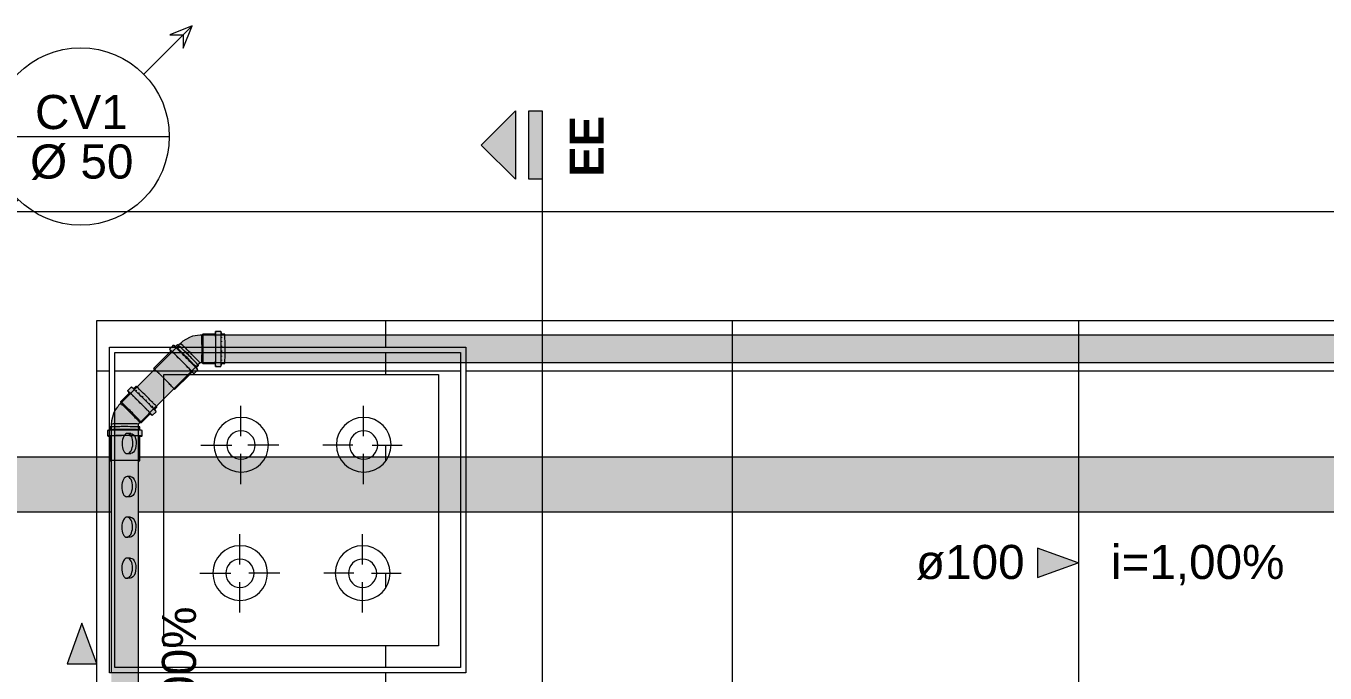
# Model space of a CAD drawing. Header units: metres. Extents: x 42.1 to 94.3, y -3.4 to 61.2.
# Drawn here: x 45.656 to 48.036, y 58.526 to 59.712 of the extents above; entities that cross this region are included whole.
import ezdxf

# ---------------------------------------------------------------- set-up
doc = ezdxf.new("R2010")
doc.units = ezdxf.units.M
for name, color, linetype, lineweight in [('A-ANNO-NOTE', 7, 'Continuous', 5), ('AL_WC-COZ-AS', 7, 'Continuous', 5), ('ARQ-PAR', 7, 'Continuous', 5), ('G-ANNO-SYMB', 7, 'Continuous', 5), ('G-ANNO-TEXT', 7, 'Continuous', 5), ('KIRYA - PISO', 7, 'Continuous', 5), ('P-PIPE', 7, 'Continuous', 5), ('P-PIPE-IDEN', 7, 'Continuous', 5)]:
    doc.layers.add(name, color=color, linetype=linetype, lineweight=lineweight)
doc.layers.add('ARQ_1100_BASE_TÉRREO_GARAGEM_dwg', color=7, linetype='Continuous', lineweight=5, true_color=0x767676)
doc.styles.add('Arial', font='arial.ttf', dxfattribs={"height": 0.0625})
doc.styles.add('Century Gothic_B', font='GOTHICB.TTF', dxfattribs={"height": 0.0625})

# ---------------------------------------------------------------- blocks, each defined once
blk = doc.blocks.new('Joelho 45_90 - Serie Normal - Esgoto - MEP - Tigre - Standard-4206697-TÉRREO F_S 2')
at = {"layer": 'P-PIPE', "true_color": 0xe06060}
h = blk.add_hatch(color=13, dxfattribs=at)
h.paths.add_polyline_path([(45.8681, 58.9855), (45.8843, 59.0018), (45.8818, 59.0047), (45.8668, 59.02), (45.8488, 59.0377), (45.8461, 59.0399), (45.8299, 59.0237), (45.8331, 59.0209), (45.8432, 59.011), (45.8612, 58.9929), (45.868, 58.9856)])
h.paths.add_polyline_path([(45.887, 59.0155), (45.887, 59.0155), (45.888, 59.0166)])
h.paths.add_polyline_path([(45.8923, 59.0098), (45.8963, 59.0138), (45.8939, 59.0166), (45.882, 59.0289), (45.8639, 59.0468), (45.8581, 59.0519), (45.8541, 59.0479), (45.86, 59.0425), (45.8711, 59.0317), (45.8789, 59.0238), (45.8887, 59.0137), (45.8922, 59.0099)])
for points in [[(45.8878, 58.9982), (45.8949, 59.0053), (45.8912, 59.0095), (45.8802, 59.0209), (45.8612, 59.0398), (45.8497, 59.0506), (45.8426, 59.0435), (45.8434, 59.0429), (45.8494, 59.0373), (45.8655, 59.0215), (45.8849, 59.0016), (45.8871, 58.9992)], [(45.8878, 58.9982), (45.8861, 59.0004), (45.8776, 59.0093), (45.8605, 59.0265), (45.8458, 59.0408), (45.843, 59.0429), (45.8452, 59.0405), (45.846, 59.0398), (45.8461, 59.0399), (45.8484, 59.038), (45.8559, 59.0309), (45.8768, 59.0099), (45.8843, 59.0018), (45.8841, 59.0015), (45.887, 58.9988)], [(45.8949, 59.0053), (45.8912, 59.0111), (45.8799, 59.0229), (45.8546, 59.0475), (45.8531, 59.0485), (45.8511, 59.0494), (45.8612, 59.0398), (45.8849, 59.016), (45.8949, 59.0053)], [(45.8127, 58.9826), (45.8161, 58.9828), (45.8363, 58.983), (45.8585, 58.9828), (45.8627, 58.983), (45.863, 58.9833), (45.8603, 58.9863), (45.8507, 58.9962), (45.8339, 59.0128), (45.8276, 59.0186), (45.8213, 59.0109), (45.8166, 59.0021), (45.8136, 58.9917), (45.813, 58.9856)], [(45.863, 58.9833), (45.8651, 58.9854), (45.8616, 58.9893), (45.8524, 58.9987), (45.8363, 59.0147), (45.8297, 59.0207), (45.8276, 59.0186), (45.8303, 59.0162), (45.8402, 59.0067), (45.8574, 58.9893), (45.8626, 58.9837)], [(45.8651, 58.9854), (45.868, 58.9856), (45.865, 58.989), (45.8556, 58.9987), (45.837, 59.0171), (45.8299, 59.0237), (45.8297, 59.0207), (45.8331, 59.0177), (45.8427, 59.0084), (45.8593, 58.9917), (45.8651, 58.9854)], [(45.8627, 58.9776), (45.8625, 58.9826), (45.8594, 58.9828), (45.8396, 58.983), (45.8168, 58.9828), (45.8127, 58.9826), (45.8127, 58.9776), (45.8246, 58.9778), (45.8538, 58.9778), (45.8626, 58.9776)]]:
    blk.add_hatch(color=13, dxfattribs=at).paths.add_polyline_path(points)
at = {"layer": 'P-PIPE'}
for p, q in [((45.8463, 59.0401), (45.8299, 59.0237)), ((45.8497, 59.0506), (45.8426, 59.0435)), ((45.8542, 59.0479), (45.8498, 59.0505)), ((45.8581, 59.052), (45.854, 59.0478)), ((45.8268, 59.0176), (45.8244, 59.0144)), ((45.8274, 59.0184), (45.827, 59.0179)), ((45.8297, 59.0207), (45.8276, 59.0186)), ((45.8299, 59.0237), (45.8297, 59.0207)), ((45.8191, 59.0073), (45.8166, 59.0021)), ((45.8243, 59.0142), (45.8192, 59.0075)), ((45.8681, 58.9855), (45.8845, 59.0019)), ((45.8878, 58.9982), (45.8949, 59.0053)), ((45.8922, 59.0096), (45.8963, 59.0138)), ((45.8949, 59.0054), (45.8923, 59.0098)), ((45.8127, 58.9825), (45.8127, 58.9776)), ((45.8627, 58.9829), (45.863, 58.9832)), ((45.8627, 58.9825), (45.8627, 58.9829)), ((45.8627, 58.9776), (45.8627, 58.9825)), ((45.863, 58.9832), (45.865, 58.9853)), ((45.8651, 58.9854), (45.868, 58.9855))]:
    blk.add_line(p, q, dxfattribs=at)
at = {"layer": 'P-PIPE', "flags": 128}
blk.add_lwpolyline([(45.8166, 59.0021), (45.813, 58.9884), (45.8127, 58.9825)], dxfattribs=at)
at = {"layer": 'P-PIPE'}
for centre, major_axis, start_param, end_param in [((45.8652, 59.0209), (-0.0226, 0.0226), 0.008282, 0.561436), ((45.8652, 59.0209), (-0.0226, 0.0226), 4.17163, 6.291468), ((45.8652, 59.0209), (-0.0191, 0.0191), 6.029668, 6.291468), ((45.8723, 59.0279), (-0.0226, 0.0226), 4.170641, 6.291468), ((45.8732, 59.0289), (-0.0191, 0.0191), 6.087805, 6.291468), ((45.8732, 59.0289), (-0.0191, 0.0191), 5.91496, 5.942402), ((45.8772, 59.0329), (-0.0191, 0.0191), 4.079077, 6.291468), ((45.8732, 59.0289), (-0.0191, 0.0191), 5.563003, 5.643514), ((45.8474, 59.003), (-0.0177, 0.0177), 5.945104, 6.291468), ((45.849, 59.0046), (-0.0191, 0.0191), 5.593336, 6.291468), ((45.8474, 59.003), (-0.0177, 0.0177), 5.650788, 5.942402), ((45.8474, 59.003), (-0.0177, 0.0177), 3.788798, 5.632721), ((45.849, 59.0046), (-0.0191, 0.0191), 3.848007, 5.59315), ((45.8652, 59.0209), (-0.0191, 0.0191), 5.698018, 5.85021), ((45.8652, 59.0209), (-0.0191, 0.0191), 5.261314, 5.547502), ((45.8652, 59.0209), (-0.0191, 0.0191), 4.945939, 5.24427), ((45.8732, 59.0289), (-0.0191, 0.0191), 5.24427, 5.268978), ((45.8732, 59.0289), (-0.0191, 0.0191), 5.219267, 5.244138), ((45.8652, 59.0209), (-0.0191, 0.0191), 4.671102, 4.770335), ((45.8732, 59.0289), (-0.0191, 0.0191), 4.844995, 4.925434), ((45.8652, 59.0209), (-0.0191, 0.0191), 4.210798, 4.495565), ((45.8732, 59.0289), (-0.0191, 0.0191), 4.515831, 4.596324), ((45.8732, 59.0289), (-0.0191, 0.0191), 4.197073, 4.22136), ((45.8732, 59.0289), (-0.0191, 0.0191), 4.172868, 4.196991), ((45.8723, 59.0279), (-0.0226, 0.0226), 3.589163, 4.164307), ((45.8772, 59.0329), (-0.0191, 0.0191), 3.604901, 4.060545), ((45.8652, 59.0209), (-0.0191, 0.0191), 3.935273, 4.197073), ((45.8652, 59.0209), (-0.0226, 0.0226), 4.017878, 4.163032), ((45.8652, 59.0209), (-0.0191, 0.0191), 3.894099, 3.923341), ((45.8652, 59.0209), (-0.0226, 0.0226), 3.9364, 4.011619), ((45.8652, 59.0209), (-0.0226, 0.0226), 3.901233, 3.935273), ((45.8652, 59.0209), (-0.0191, 0.0191), 3.675599, 3.721239), ((45.8652, 59.0209), (-0.0191, 0.0191), 3.625464, 3.673474), ((45.8652, 59.0209), (-0.0226, 0.0226), 3.149875, 3.898326), ((45.8652, 59.0209), (-0.0191, 0.0191), 3.149875, 3.411674), ((45.8652, 59.0209), (-0.0226, 0.0226), 2.582283, 3.141593), ((45.8732, 59.0289), (-0.0191, 0.0191), 3.797806, 3.878262), ((45.8732, 59.0289), (-0.0191, 0.0191), 3.498941, 3.549134), ((45.8732, 59.0289), (-0.0191, 0.0191), 3.149875, 3.370474), ((45.8723, 59.0279), (-0.0226, 0.0226), 3.149875, 3.569882), ((45.8772, 59.0329), (-0.0191, 0.0191), 3.149875, 3.541514), ((45.8377, 58.9825), (-0.025, 0), 5.547664, 6.274903), ((45.8377, 58.9825), (0.025, 0), 2.406071, 3.13331), ((45.8377, 58.9825), (0.025, 0), 2.061639, 2.406071), ((45.8377, 58.9825), (0.025, 0), 2.061639, 2.406071), ((45.8377, 58.9825), (0.025, 0), 1.82605, 2.054719), ((45.8377, 58.9825), (0.025, 0), 1.82605, 2.054719), ((45.8377, 58.9825), (0.025, 0), 0.268094, 1.824313), ((45.8377, 58.9825), (0.025, 0), 0.268094, 1.824313), ((45.8377, 58.9825), (0.025, 0), 6.274903, 6.536702), ((45.8377, 58.9825), (0.025, 0), 6.274903, 6.536702), ((45.8474, 59.003), (-0.0177, 0.0177), 3.521324, 3.762831), ((45.849, 59.0046), (-0.0191, 0.0191), 3.149875, 3.82087), ((45.8474, 59.003), (-0.0177, 0.0177), 3.149875, 3.498941)]:
    blk.add_ellipse(centre, major_axis=major_axis, ratio=0.019996, start_param=start_param, end_param=end_param, dxfattribs=at)
blk = doc.blocks.new('Luva Simples para Conexão - Serie Normal - Esgoto - MEP - Tigre - Standard-V7-TÉRREO F_S 2')
at = {"layer": 'P-PIPE', "true_color": 0xf5ebeb}
for points in [[(45.8695, 58.9607), (45.8692, 58.9709), (45.8643, 58.9712), (45.8506, 58.9714), (45.822, 58.9714), (45.8059, 58.9709), (45.8059, 58.9608), (45.8092, 58.961), (45.8192, 58.9613), (45.8451, 58.9614), (45.8654, 58.9611), (45.8686, 58.9609)], [(45.8649, 58.972), (45.8649, 58.9773), (45.8632, 58.9775), (45.8515, 58.9778), (45.822, 58.9778), (45.8105, 58.9774), (45.8107, 58.9721), (45.8146, 58.9723), (45.8287, 58.9726), (45.8551, 58.9725), (45.8647, 58.9721)], [(45.8649, 58.9604), (45.8695, 58.9607), (45.8685, 58.9609), (45.8552, 58.9613), (45.8308, 58.9614), (45.8092, 58.961), (45.8059, 58.9608), (45.8092, 58.9605), (45.8105, 58.9606), (45.8105, 58.9608), (45.8142, 58.961), (45.835, 58.9613), (45.8598, 58.9611), (45.8649, 58.9607), (45.8649, 58.9604)], [(45.8649, 58.9154), (45.8649, 58.9607), (45.8617, 58.961), (45.8515, 58.9612), (45.822, 58.9612), (45.8105, 58.9608), (45.8105, 58.9154), (45.8142, 58.9156), (45.8357, 58.9159), (45.858, 58.9157), (45.864, 58.9155)]]:
    blk.add_hatch(color=7, dxfattribs=at).paths.add_polyline_path(points)
h = blk.add_hatch(color=7, dxfattribs=at)
h.paths.add_polyline_path([(45.8332, 58.9726), (45.8332, 58.9726), (45.8332, 58.9716)])
h.paths.add_polyline_path([(45.8695, 58.9708), (45.8633, 58.9722), (45.847, 58.9726), (45.8206, 58.9725), (45.8105, 58.9721), (45.8069, 58.971), (45.8107, 58.9712), (45.8272, 58.9714), (45.8558, 58.9714), (45.8692, 58.9709)])
at = {"layer": 'P-PIPE'}
for p, q in [((45.8059, 58.9709), (45.8059, 58.9608)), ((45.8092, 58.9718), (45.806, 58.9709)), ((45.8106, 58.9721), (45.8092, 58.9718)), ((45.8105, 58.9773), (45.8105, 58.9721)), ((45.8692, 58.9709), (45.8648, 58.9721)), ((45.8649, 58.9721), (45.8649, 58.9773)), ((45.8695, 58.9608), (45.8695, 58.9709)), ((45.8105, 58.9608), (45.8105, 58.9154)), ((45.8649, 58.9154), (45.8649, 58.9608))]:
    blk.add_line(p, q, dxfattribs=at)
for centre, major_axis, start_param, end_param in [((45.8377, 58.9709), (0.0318, 0), 2.698997, 3.13331), ((45.8377, 58.9709), (0.0318, 0), 2.198934, 2.698997), ((45.8377, 58.9773), (0.0272, 0), 2.317866, 3.13331), ((45.8377, 58.9721), (0.0272, 0), 2.326583, 3.13331), ((45.8377, 58.9721), (0.0272, 0), 2.000596, 2.326583), ((45.8377, 58.9709), (0.0318, 0), 1.935075, 2.198934), ((45.8377, 58.9773), (0.0272, 0), 2.010037, 2.317866), ((45.8377, 58.9773), (0.0272, 0), 1.824313, 2.003426), ((45.8377, 58.9721), (0.0272, 0), 1.832614, 1.993825), ((45.8377, 58.9709), (0.0318, 0), 1.737047, 1.929238), ((45.8377, 58.9721), (0.0272, 0), 0.695016, 1.828699), ((45.8377, 58.9773), (0.0272, 0), 1.567442, 1.821474), ((45.8377, 58.9709), (0.0318, 0), 1.038915, 1.736387), ((45.8377, 58.9773), (0.0272, 0), 0.851049, 1.562514), ((45.8377, 58.9709), (0.0318, 0), 0.963998, 1.03633), ((45.8377, 58.9773), (0.0272, 0), 0.777116, 0.845258), ((45.8377, 58.9709), (0.0318, 0), 0.689849, 0.955173), ((45.8377, 58.9773), (0.0272, 0), 0.525837, 0.76286), ((45.8377, 58.9721), (0.0272, 0), 0.094726, 0.689849), ((45.8377, 58.9773), (0.0272, 0), 6.274903, 6.798502), ((45.8377, 58.9709), (0.0318, 0), 0.356938, 0.680542), ((45.8377, 58.9721), (0.0272, 0), 6.274903, 6.359927), ((45.8377, 58.9709), (0.0318, 0), 0.10195, 0.340783), ((45.8377, 58.9709), (0.0318, 0), 6.274903, 6.359927), ((45.8377, 58.9608), (0.0318, 0), 2.691782, 3.13331), ((45.8377, 58.9608), (0.0318, 0), 3.141593, 3.593638), ((45.8377, 58.9608), (0.0318, 0), 2.194796, 2.691782), ((45.8377, 58.9608), (0.0318, 0), 3.593638, 3.681591), ((45.8377, 58.9608), (0.0272, 0), 2.317866, 3.13331), ((45.8377, 58.9608), (0.0318, 0), 1.915268, 2.194796), ((45.8377, 58.9608), (0.0272, 0), 1.976337, 2.317866), ((45.8377, 58.9608), (0.0318, 0), 1.614721, 1.908926), ((45.8377, 58.9608), (0.0272, 0), 1.621752, 1.968918), ((45.8377, 58.9608), (0.0318, 0), 1.211435, 1.60963), ((45.8377, 58.9608), (0.0272, 0), 1.144874, 1.618916), ((45.8377, 58.9608), (0.0318, 0), 1.179255, 1.211435), ((45.8377, 58.9608), (0.0272, 0), 1.11046, 1.144874), ((45.8377, 58.9608), (0.0318, 0), 0.992832, 1.179255), ((45.8377, 58.9608), (0.0272, 0), 0.871963, 1.11046), ((45.8377, 58.9608), (0.0318, 0), 0.973953, 0.992832), ((45.8377, 58.9608), (0.0272, 0), 0.856425, 0.871963), ((45.8377, 58.9608), (0.0318, 0), 0.515316, 0.966603), ((45.8377, 58.9608), (0.0272, 0), 6.274903, 7.128443), ((45.8377, 58.9608), (0.0318, 0), 5.754928, 6.274903), ((45.8377, 58.9608), (0.0318, 0), 6.274903, 6.796134), ((45.8377, 58.9154), (0.0272, 0), 2.317866, 3.13331), ((45.8377, 58.9154), (0.0272, 0), 3.141593, 3.525926), ((45.8377, 58.9154), (0.025, 0), 3.006528, 3.13331), ((45.8377, 58.9154), (0.025, 0), 2.744729, 2.871511), ((45.8377, 58.9154), (0.025, 0), 2.406071, 2.609711), ((45.8377, 58.9154), (0.025, 0), 2.357497, 2.406071), ((45.8377, 58.9154), (0.0272, 0), 1.884171, 2.317866), ((45.8377, 58.9154), (0.025, 0), 2.095144, 2.347912), ((45.8377, 58.9154), (0.0272, 0), 1.770601, 1.874541), ((45.8377, 58.9154), (0.0272, 0), 1.744808, 1.758628), ((45.8377, 58.9154), (0.0272, 0), 1.562514, 1.734456), ((45.8377, 58.9154), (0.0272, 0), 1.404322, 1.557916), ((45.8377, 58.9154), (0.0272, 0), 1.175876, 1.396814), ((45.8377, 58.9154), (0.0272, 0), 1.044267, 1.167813), ((45.8377, 58.9154), (0.025, 0), 0.785663, 1.038915), ((45.8377, 58.9154), (0.0272, 0), 0.858367, 1.038915), ((45.8377, 58.9154), (0.025, 0), 0.669472, 0.777116), ((45.8377, 58.9154), (0.0272, 0), 0.777116, 0.845258), ((45.8377, 58.9154), (0.0272, 0), 6.274903, 7.042747), ((45.8377, 58.9154), (0.025, 0), 0.522164, 0.653525), ((45.8377, 58.9154), (0.025, 0), 0.388534, 0.515316), ((45.8377, 58.9154), (0.025, 0), 0, 0.253517), ((45.8377, 58.9154), (0.0272, 0), 5.898431, 6.274903)]:
    blk.add_ellipse(centre, major_axis=major_axis, ratio=0.019996, start_param=start_param, end_param=end_param, dxfattribs=at)
blk = doc.blocks.new('Joelho 45_90 - Serie Normal - Esgoto - MEP - Tigre - Standard-V8-TÉRREO F_S 2')
at = {"layer": 'P-PIPE', "true_color": 0xe06060}
for points in [[(45.9755, 59.0953), (45.9757, 59.0991), (45.9759, 59.1135), (45.9758, 59.1363), (45.9754, 59.1453), (45.9651, 59.1442), (45.9559, 59.1414), (45.946, 59.1358), (45.9394, 59.1304), (45.942, 59.1281), (45.9569, 59.1135), (45.972, 59.0982), (45.9747, 59.0954)], [(45.9807, 59.0933), (45.9809, 59.0974), (45.9812, 59.1122), (45.9811, 59.1376), (45.9806, 59.1473), (45.9784, 59.1453), (45.9787, 59.1418), (45.9789, 59.1289), (45.9788, 59.1047), (45.9788, 59.095)], [(46.0036, 59.0883), (46.0038, 59.0895), (46.0041, 59.0979), (46.0043, 59.1235), (46.004, 59.1482), (46.0036, 59.1523), (46.0035, 59.1512), (46.0035, 59.1473), (46.0036, 59.1473), (46.0039, 59.1443), (46.0041, 59.134), (46.0041, 59.1046), (46.0036, 59.0933), (46.0033, 59.0931), (46.0035, 59.0894)], [(46.0036, 59.0883), (46.0136, 59.0883), (46.014, 59.0932), (46.0142, 59.1098), (46.0142, 59.1366), (46.0136, 59.1523), (46.0036, 59.1523), (46.0038, 59.1513), (46.0041, 59.1408), (46.0043, 59.1135), (46.004, 59.0927), (46.0038, 59.0893)], [(46.0136, 59.0883), (46.0151, 59.095), (46.0154, 59.1114), (46.015, 59.1466), (46.0147, 59.1482), (46.0139, 59.1505), (46.0142, 59.1366), (46.0142, 59.1046), (46.0138, 59.0893)], [(45.9712, 59.0915), (45.9747, 59.095), (45.9726, 59.0975), (45.9589, 59.1116), (45.9449, 59.1254), (45.9394, 59.1304), (45.9359, 59.1269), (45.9443, 59.1189), (45.9635, 59.0995), (45.9712, 59.0915)]]:
    blk.add_hatch(color=13, dxfattribs=at).paths.add_polyline_path(points)
h = blk.add_hatch(color=13, dxfattribs=at)
h.paths.add_polyline_path([(45.9755, 59.0953), (45.9785, 59.0953), (45.9785, 59.0969), (45.9756, 59.0969), (45.9755, 59.0954)])
h.paths.add_polyline_path([(45.9786, 59.0969), (45.9788, 59.1013), (45.9758, 59.1013), (45.9757, 59.0969)])
h.paths.add_polyline_path([(45.9788, 59.1013), (45.9789, 59.108), (45.9759, 59.108), (45.9759, 59.1013)])
h.paths.add_polyline_path([(45.9789, 59.108), (45.9788, 59.1363), (45.9784, 59.1453), (45.9754, 59.1453), (45.9757, 59.1412), (45.9759, 59.1276), (45.9759, 59.108)])
h = blk.add_hatch(color=13, dxfattribs=at)
h.paths.add_polyline_path([(46.0178, 59.0933), (46.0206, 59.0933), (46.0209, 59.0971), (46.0212, 59.1169), (46.021, 59.1396), (46.0206, 59.1473), (46.0149, 59.1473), (46.0153, 59.1393), (46.0155, 59.1235), (46.0154, 59.1133), (46.0153, 59.0991), (46.0151, 59.0933), (46.0153, 59.0933)])
h.paths.add_polyline_path([(46.0035, 59.0933), (46.0036, 59.0933), (46.0039, 59.0972), (46.0042, 59.1186), (46.0039, 59.1438), (46.0036, 59.1473), (45.9806, 59.1473), (45.9809, 59.1435), (45.9811, 59.1296), (45.9811, 59.1034), (45.9807, 59.0933)])
at = {"layer": 'P-PIPE'}
for p, q in [((45.9784, 59.1453), (45.9754, 59.1453)), ((45.9806, 59.1473), (45.9784, 59.1453)), ((46.0038, 59.1473), (45.9806, 59.1473)), ((46.0136, 59.1523), (46.0036, 59.1523)), ((46.015, 59.1472), (46.0137, 59.1522)), ((46.0206, 59.1473), (46.0148, 59.1473)), ((45.9394, 59.1304), (45.9359, 59.1269)), ((45.9712, 59.0915), (45.9748, 59.095)), ((45.9748, 59.095), (45.9751, 59.0953)), ((45.9751, 59.0953), (45.9754, 59.0953)), ((45.9754, 59.0953), (45.9784, 59.0953)), ((45.9784, 59.0953), (45.9806, 59.0933)), ((45.9806, 59.0933), (46.0038, 59.0933)), ((46.0036, 59.0883), (46.0136, 59.0883)), ((46.0137, 59.0884), (46.015, 59.0934)), ((46.0148, 59.0933), (46.0206, 59.0933))]:
    blk.add_line(p, q, dxfattribs=at)
at = {"layer": 'P-PIPE', "flags": 128}
for points in [[(45.9559, 59.1414), (45.9437, 59.1343), (45.9394, 59.1304)], [(45.9754, 59.1453), (45.9614, 59.1434), (45.9559, 59.1414)]]:
    blk.add_lwpolyline(points, dxfattribs=at)
at = {"layer": 'P-PIPE'}
for centre, major_axis, start_param, end_param in [((45.9784, 59.1203), (0, 0.025), 4.841931, 6.291468), ((45.9806, 59.1203), (0, 0.027), 4.832102, 6.291468), ((46.0036, 59.1203), (0, 0.032), 0.008282, 0.551178), ((46.0036, 59.1203), (0, 0.032), 4.81409, 6.291468), ((46.0036, 59.1203), (0, 0.027), 6.000715, 6.291468), ((46.0036, 59.1203), (0, 0.027), 5.718331, 5.817564), ((46.0036, 59.1203), (0, 0.027), 5.244348, 5.528547), ((46.0136, 59.1203), (0, 0.032), 4.813391, 6.291468), ((46.0149, 59.1203), (0, 0.027), 6.087805, 6.291468), ((46.0149, 59.1203), (0, 0.027), 5.892185, 5.942402), ((46.0149, 59.1203), (0, 0.027), 5.563003, 5.643514), ((46.0206, 59.1203), (0, 0.027), 4.832943, 6.291468), ((45.9571, 59.1127), (-0.0177, 0.0177), 5.358267, 6.274903), ((45.9571, 59.1127), (-0.0177, 0.0177), 5.358267, 6.274903), ((45.9571, 59.1127), (-0.0177, 0.0177), 4.739744, 5.358267), ((45.9571, 59.1127), (-0.0177, 0.0177), 4.739744, 5.358267), ((45.9571, 59.1127), (-0.0177, 0.0177), 3.13331, 4.739744), ((45.9571, 59.1127), (-0.0177, 0.0177), 3.13331, 4.739744), ((45.9784, 59.1203), (0, 0.025), 3.149875, 4.433427), ((45.9784, 59.1203), (0, 0.025), 4.433427, 4.841931), ((45.9806, 59.1203), (0, 0.027), 3.149875, 4.454603), ((45.9806, 59.1203), (0, 0.027), 4.454603, 4.832102), ((46.0036, 59.1203), (0, 0.032), 3.149875, 4.498122), ((46.0036, 59.1203), (0, 0.027), 4.960084, 5.24427), ((46.0036, 59.1203), (0, 0.027), 4.197106, 4.458429), ((46.0036, 59.1203), (0, 0.027), 4.671102, 4.770335), ((46.0036, 59.1203), (0, 0.027), 4.458872, 4.481327), ((46.0036, 59.1203), (0, 0.032), 4.498122, 4.81409), ((46.0136, 59.1203), (0, 0.032), 3.149875, 4.496459), ((46.0136, 59.1203), (0, 0.032), 4.496459, 4.813391), ((46.0149, 59.1203), (0, 0.027), 5.24427, 5.268978), ((46.0149, 59.1203), (0, 0.027), 5.219267, 5.244138), ((46.0149, 59.1203), (0, 0.027), 4.832102, 4.925434), ((46.0149, 59.1203), (0, 0.027), 4.515831, 4.596324), ((46.0206, 59.1203), (0, 0.027), 3.149875, 4.458429), ((46.0206, 59.1203), (0, 0.027), 4.458872, 4.832943), ((46.0036, 59.1203), (0, 0.032), 2.592236, 3.141593), ((46.0036, 59.1203), (0, 0.027), 3.149875, 3.411674), ((46.0036, 59.1203), (0, 0.027), 3.623873, 3.723106), ((46.0036, 59.1203), (0, 0.027), 3.912864, 4.197073), ((46.0149, 59.1203), (0, 0.027), 3.149875, 3.317748), ((46.0149, 59.1203), (0, 0.027), 3.498941, 3.549134), ((46.0149, 59.1203), (0, 0.027), 3.797806, 3.878262), ((46.0149, 59.1203), (0, 0.027), 4.197073, 4.221877), ((46.0149, 59.1203), (0, 0.027), 4.17212, 4.196991)]:
    blk.add_ellipse(centre, major_axis=major_axis, ratio=0.019996, start_param=start_param, end_param=end_param, dxfattribs=at)
blk = doc.blocks.new('Luva Simples para Conexão - Serie Normal - Esgoto - MEP - Tigre - Standard-V9-TÉRREO F_S 2')
at = {"layer": 'P-PIPE', "true_color": 0xf5ebeb}
for points in [[(45.9288, 59.046), (45.9609, 59.0781), (45.9604, 59.0788), (45.9517, 59.0879), (45.9308, 59.1088), (45.9224, 59.1165), (45.8903, 59.0844), (45.8932, 59.082), (45.9081, 59.0674), (45.9235, 59.0518), (45.9283, 59.0467)], [(45.9641, 59.0748), (45.9713, 59.082), (45.9683, 59.0854), (45.9606, 59.0934), (45.9381, 59.1159), (45.9263, 59.1269), (45.9192, 59.1198), (45.9201, 59.1191), (45.9274, 59.1122), (45.9423, 59.0976), (45.9619, 59.0774), (45.9635, 59.0756)], [(45.9641, 59.0748), (45.9619, 59.0774), (45.9556, 59.084), (45.9423, 59.0976), (45.9225, 59.1169), (45.9197, 59.1191), (45.921, 59.1176), (45.9223, 59.1164), (45.9225, 59.1165), (45.9253, 59.1141), (45.9392, 59.1005), (45.9556, 59.0839), (45.9609, 59.0781), (45.9608, 59.0777), (45.9635, 59.0753)], [(45.9713, 59.082), (45.9679, 59.0873), (45.9566, 59.099), (45.9379, 59.1176), (45.9304, 59.1245), (45.9271, 59.1263), (45.9302, 59.1235), (45.9419, 59.1122), (45.962, 59.092), (45.9711, 59.0822)], [(45.9689, 59.0861), (45.9726, 59.0898), (45.9716, 59.0911), (45.9635, 59.0996), (45.9442, 59.1189), (45.9342, 59.1283), (45.9304, 59.1245), (45.9335, 59.1218), (45.9437, 59.112), (45.9622, 59.0933), (45.9683, 59.0868)]]:
    blk.add_hatch(color=7, dxfattribs=at).paths.add_polyline_path(points)
at = {"layer": 'P-PIPE'}
for p, q in [((45.9194, 59.1135), (45.8903, 59.0844)), ((45.9229, 59.1235), (45.9192, 59.1198)), ((45.9224, 59.1165), (45.9194, 59.1135)), ((45.9263, 59.1269), (45.9229, 59.1235)), ((45.9305, 59.1245), (45.9264, 59.1269)), ((45.9342, 59.1283), (45.9304, 59.1245)), ((45.9689, 59.0861), (45.9726, 59.0898)), ((45.9288, 59.046), (45.9564, 59.0735)), ((45.9564, 59.0735), (45.9609, 59.0781)), ((45.9641, 59.0748), (45.9713, 59.082)), ((45.9713, 59.0821), (45.9689, 59.0861))]:
    blk.add_line(p, q, dxfattribs=at)
for centre, major_axis, start_param, end_param in [((45.9417, 59.0973), (-0.0225, 0.0225), 0, 0.539998), ((45.9417, 59.0973), (-0.0225, 0.0225), 5.50085, 6.274903), ((45.9417, 59.0973), (-0.0192, 0.0192), 5.705166, 6.274903), ((45.9417, 59.0973), (-0.0192, 0.0192), 3.13331, 5.705166), ((45.9417, 59.0973), (-0.0225, 0.0225), 3.13331, 5.489505), ((45.9488, 59.1044), (-0.0225, 0.0225), 5.732256, 6.274903), ((45.9488, 59.1044), (-0.0225, 0.0225), 5.114494, 5.732256), ((45.9497, 59.1053), (-0.0192, 0.0192), 5.952336, 6.274903), ((45.9497, 59.1053), (-0.0192, 0.0192), 5.140629, 5.925837), ((45.9534, 59.109), (-0.0192, 0.0192), 5.554221, 6.274903), ((45.9534, 59.109), (-0.0192, 0.0192), 4.929514, 5.554221), ((45.9488, 59.1044), (-0.0225, 0.0225), 3.13331, 5.114494), ((45.9497, 59.1053), (-0.0192, 0.0192), 3.13331, 5.140629), ((45.9534, 59.109), (-0.0192, 0.0192), 3.13331, 4.929514), ((45.9096, 59.0652), (-0.0192, 0.0192), 4.893619, 6.274903), ((45.9096, 59.0652), (-0.0192, 0.0192), 0, 0.384334), ((45.9096, 59.0652), (-0.0177, 0.0177), 6.148121, 6.274903), ((45.9096, 59.0652), (-0.0177, 0.0177), 5.886321, 6.013103), ((45.9096, 59.0652), (-0.0177, 0.0177), 5.499089, 5.766209), ((45.9096, 59.0652), (-0.0177, 0.0177), 5.236737, 5.489505), ((45.9096, 59.0652), (-0.0177, 0.0177), 4.965906, 4.968134), ((45.9096, 59.0652), (-0.0192, 0.0192), 4.827507, 4.856078), ((45.9096, 59.0652), (-0.0192, 0.0192), 4.749232, 4.825097), ((45.9096, 59.0652), (-0.0192, 0.0192), 3.13331, 4.749232), ((45.9417, 59.0973), (-0.0225, 0.0225), 2.609711, 3.13331), ((45.9096, 59.0652), (-0.0177, 0.0177), 3.926128, 4.180508), ((45.9096, 59.0652), (-0.0177, 0.0177), 3.663756, 3.918708), ((45.9096, 59.0652), (-0.0177, 0.0177), 3.530127, 3.656909), ((45.9096, 59.0652), (-0.0177, 0.0177), 3.141593, 3.39511), ((45.9096, 59.0652), (-0.0192, 0.0192), 2.756839, 3.13331)]:
    blk.add_ellipse(centre, major_axis=major_axis, ratio=0.019996, start_param=start_param, end_param=end_param, dxfattribs=at)
blk = doc.blocks.new('ARQ_1100_BASE_TÉRREO_GARAGEM_dwg_fog_3p-4197732-TÉRREO F_S 2')
at = {"layer": 'AL_WC-COZ-AS', "color": 253, "true_color": 0xaaaaaa}
for p, q in [((0.1826, 0.4799), (0.1826, 0.5345)), ((0.4177, 0.4817), (0.4177, 0.5364)), ((0.1106, 0.4638), (0.1666, 0.4638)), ((0.1986, 0.4638), (0.2546, 0.4638)), ((0.3457, 0.4657), (0.4017, 0.4657)), ((0.4337, 0.4657), (0.4897, 0.4657)), ((0.1826, 0.4478), (0.1826, 0.3931)), ((0.4177, 0.4459), (0.4177, 0.3912)), ((0.1826, 0.3125), (0.1826, 0.2557)), ((0.4177, 0.3106), (0.4177, 0.2538)), ((0.1106, 0.2392), (0.1666, 0.2392)), ((0.1986, 0.2392), (0.2546, 0.2392)), ((0.3457, 0.2411), (0.4017, 0.2411)), ((0.4337, 0.2411), (0.4897, 0.2411)), ((0.1826, 0.1659), (0.1826, 0.2227)), ((0.4177, 0.1678), (0.4177, 0.2246)), ((0.1735, 0.0385), (0.1735, 0.0321)), ((0.2106, 0.0388), (0.2106, 0.0327)), ((0.2486, 0.0385), (0.2486, 0.0321)), ((0.2856, 0.0388), (0.2856, 0.0327)), ((0.3228, 0.0385), (0.3228, 0.0321)), ((0.3598, 0.0388), (0.3598, 0.0327)), ((0.4018, 0.0391), (0.4018, 0.0327)), ((0.4389, 0.0395), (0.4389, 0.0333))]:
    blk.add_line(p, q, dxfattribs=at)
at = {"layer": 'AL_WC-COZ-AS', "color": 253, "true_color": 0xaaaaaa, "flags": 128}
for points in [[(0, 0), (0.597, 0), (0.597, 0.653), (0, 0.653)], [(0.01, 0.01), (0.587, 0.01), (0.587, 0.643), (0.01, 0.643)], [(0.05, 0.1), (0.547, 0.1), (0.547, 0.603), (0.05, 0.603)]]:
    blk.add_lwpolyline(points, close=True, dxfattribs=at)
at = {"layer": 'AL_WC-COZ-AS', "color": 253, "true_color": 0xaaaaaa}
for centre, radius in [((0.1831, 0.464), 0.0501), ((0.4182, 0.4659), 0.0501), ((0.1826, 0.4638), 0.0259), ((0.4177, 0.4657), 0.0259), ((0.1831, 0.2396), 0.0501), ((0.4182, 0.2415), 0.0501), ((0.1826, 0.2392), 0.0259), ((0.4177, 0.2411), 0.0259)]:
    blk.add_circle(centre, radius, dxfattribs=at)
for centre in [(0.1921, 0.0386), (0.2671, 0.0386), (0.3413, 0.0386), (0.4204, 0.0393)]:
    blk.add_ellipse(centre, major_axis=(0.0185, 0.0004), ratio=0.532709, start_param=6.247921, end_param=9.427873, dxfattribs=at)
for centre in [(0.1921, 0.0325), (0.2671, 0.0325), (0.3413, 0.0325), (0.4204, 0.0331)]:
    blk.add_ellipse(centre, major_axis=(0.0185, 0.0004), ratio=0.532709, dxfattribs=at)
blk = doc.blocks.new('ARQ_1100_BASE_TÉRREO_GARAGEM_dwg-4178582-TÉRREO F_S 2')
at = {"layer": 'KIRYA - PISO', "true_color": 0xaaaaaa}
h = blk.add_hatch(dxfattribs=at)
h.set_pattern_fill('FP_2', color=253, style=0, pattern_type=2)
h.set_pattern_definition([(0, (-4539.02, -1079.475), (0, 0.635), []), (90, (-4539.02, -1079.475), (-0.635, 4e-17), [])])
h.paths.add_polyline_path([(47.0971, 56.1518), (49.2058, 56.1518), (48.7021, 56.1539), (48.7021, 56.3844), (48.4488, 56.3844), (48.4488, 56.7844), (48.7021, 56.7844), (48.7021, 57.0483), (48.4488, 57.0483), (48.4488, 57.4483), (48.7021, 57.4483), (48.7021, 57.6739), (48.4488, 57.6739), (48.4488, 58.0739), (48.7021, 58.0739), (48.7021, 58.2611), (49.2058, 58.259), (49.2058, 59.1718), (45.7858, 59.1718), (45.7858, 58.4859), (46.3858, 58.4859), (46.3858, 57.2018), (47.0958, 57.2018), (47.0958, 57.0118), (47.144, 57.0056), (47.1916, 56.9964), (47.2386, 56.9843), (47.2847, 56.9692), (47.3298, 56.9513), (47.3737, 56.9307), (47.4163, 56.9074), (47.4573, 56.8814), (47.4966, 56.853), (47.5341, 56.8221), (47.5696, 56.789), (47.6029, 56.7538), (47.634, 56.7165), (47.6627, 56.6774), (47.689, 56.6366), (47.7126, 56.5942), (47.7336, 56.5504), (47.7517, 56.5054), (47.7671, 56.4594), (47.7796, 56.4125), (47.7891, 56.365), (47.7956, 56.3168), (47.7956, 56.2768), (47.0957, 56.2768), (47.0958, 56.2518), (47.0958, 56.1518)])
h.paths.add_polyline_path([(46.9806, 57.6563), (46.9806, 58.0895), (47.0828, 58.0895), (47.0828, 58.4434), (48.0602, 58.4434), (48.0602, 58.0895), (48.1371, 58.0895), (48.1371, 57.6563), (47.0971, 57.6563)])
h.paths.add_polyline_path([(47.0828, 57.976), (48.0602, 57.976), (48.0602, 58.0895), (47.0828, 58.0895)])
h.paths.add_polyline_path([(48.5167, 58.39), (48.4752, 58.39), (48.4677, 58.6209), (48.4674, 58.852), (48.4744, 59.083), (48.4143, 59.083), (48.4143, 59.103), (48.5101, 59.103), (48.5167, 59.1), (48.5167, 59.09), (48.5367, 59.09), (48.5367, 59.1), (49.111, 59.1), (49.111, 58.9713), (49.1192, 58.9713), (49.1235, 58.9708), (49.1275, 58.9694), (49.131, 58.9671), (49.1339, 58.964), (49.1361, 58.9603), (49.1373, 58.9563), (49.1519, 58.851), (49.1567, 58.7449), (49.1516, 58.6388), (49.1368, 58.5336), (49.1356, 58.5296), (49.1334, 58.5259), (49.1305, 58.5228), (49.1269, 58.5205), (49.123, 58.5191), (49.1187, 58.5186), (49.111, 58.5186), (49.111, 58.39), (48.5367, 58.39), (48.5367, 58.4), (48.5167, 58.4)])
h.paths.add_polyline_path([(45.8092, 58.5265), (45.8092, 59.1235), (46.4622, 59.1235), (46.4622, 58.5265), (45.8556, 58.5265)])
h.paths.add_polyline_path([(46.166, 58.5365), (46.4522, 58.5365), (46.4522, 59.1135), (45.8192, 59.1135), (45.8192, 58.5365), (45.8556, 58.5365)])
h.paths.add_polyline_path([(46.166, 58.5765), (45.9092, 58.5765), (45.9092, 59.0735), (46.4122, 59.0735), (46.4122, 58.5765)])
h.paths.add_polyline_path([(46.2731, 58.6596), (46.286, 58.6612), (46.298, 58.6661), (46.3084, 58.674), (46.3164, 58.6843), (46.3215, 58.6962), (46.3233, 58.7091), (46.2989, 58.7091), (46.298, 58.7025), (46.2955, 58.6962), (46.2913, 58.6909), (46.286, 58.6868), (46.2798, 58.6842), (46.2731, 58.6833)])
h.paths.add_polyline_path([(46.0484, 58.6596), (46.0614, 58.6612), (46.0735, 58.6661), (46.0839, 58.6739), (46.092, 58.6842), (46.0971, 58.6962), (46.0989, 58.7091), (46.0743, 58.7091), (46.0734, 58.7025), (46.0708, 58.6962), (46.0667, 58.6909), (46.0614, 58.6868), (46.0551, 58.6842), (46.0484, 58.6833)])
h.paths.add_polyline_path([(45.8488, 58.7319), (45.8499, 58.7368), (45.8515, 58.736), (45.8531, 58.7346), (45.8547, 58.7324), (45.8558, 58.7301), (45.8568, 58.7272), (45.8574, 58.724), (45.8577, 58.7207), (45.8577, 58.7173), (45.8573, 58.7139), (45.8567, 58.7107), (45.8556, 58.7075), (45.8544, 58.7051), (45.853, 58.703), (45.8513, 58.7014), (45.8496, 58.7005), (45.8474, 58.7001), (45.8435, 58.7005), (45.8453, 58.7015), (45.847, 58.7032), (45.8485, 58.7055), (45.8497, 58.7082), (45.8507, 58.7113), (45.8513, 58.7147), (45.8516, 58.7182), (45.8515, 58.7217), (45.8511, 58.7252), (45.8503, 58.7284), (45.8492, 58.7312)])
h.paths.add_polyline_path([(45.8414, 58.7001), (45.8413, 58.7001), (45.8395, 58.7005), (45.8377, 58.7015), (45.8361, 58.7031), (45.8347, 58.7052), (45.8335, 58.7079), (45.8326, 58.7109), (45.8321, 58.7141), (45.8319, 58.7176), (45.832, 58.721), (45.8324, 58.7244), (45.8332, 58.7276), (45.8343, 58.7305), (45.8357, 58.7329), (45.8372, 58.7349), (45.8389, 58.7362), (45.8407, 58.737), (45.8426, 58.7371), (45.8445, 58.7366), (45.8462, 58.7354), (45.8485, 58.7324), (45.8488, 58.7319), (45.8416, 58.7001)])
h.paths.add_polyline_path([(45.8499, 58.7368), (45.8497, 58.7369), (45.85, 58.7371)])
h.paths.add_polyline_path([(45.8488, 58.8069), (45.8499, 58.8119), (45.8515, 58.8111), (45.8531, 58.8096), (45.8546, 58.8076), (45.8558, 58.8051), (45.8568, 58.8022), (45.8574, 58.7991), (45.8577, 58.7957), (45.8577, 58.7923), (45.8573, 58.7889), (45.8567, 58.7857), (45.8556, 58.7826), (45.8544, 58.7802), (45.853, 58.778), (45.8513, 58.7765), (45.8496, 58.7755), (45.8474, 58.7751), (45.8435, 58.7755), (45.8453, 58.7766), (45.847, 58.7782), (45.8485, 58.7805), (45.8497, 58.7832), (45.8507, 58.7863), (45.8513, 58.7897), (45.8516, 58.7932), (45.8515, 58.7968), (45.8511, 58.8002), (45.8503, 58.8034), (45.8492, 58.8062)])
h.paths.add_polyline_path([(45.8414, 58.7751), (45.8413, 58.7751), (45.8395, 58.7755), (45.8377, 58.7765), (45.8361, 58.7781), (45.8347, 58.7803), (45.8335, 58.7829), (45.8326, 58.7859), (45.8321, 58.7892), (45.8319, 58.7926), (45.832, 58.7961), (45.8324, 58.7994), (45.8332, 58.8026), (45.8343, 58.8055), (45.8357, 58.8079), (45.8372, 58.8099), (45.8389, 58.8113), (45.8407, 58.812), (45.8426, 58.8121), (45.8445, 58.8116), (45.8462, 58.8104), (45.8478, 58.8086), (45.8488, 58.8069), (45.8416, 58.7751)])
h.paths.add_polyline_path([(45.8499, 58.8119), (45.8497, 58.8119), (45.85, 58.8121)])
h.paths.add_polyline_path([(45.8488, 58.8811), (45.8499, 58.8861), (45.8515, 58.8853), (45.8531, 58.8838), (45.8546, 58.8818), (45.8558, 58.8793), (45.8568, 58.8765), (45.8574, 58.8733), (45.8577, 58.8699), (45.8577, 58.8665), (45.8573, 58.8631), (45.8567, 58.8599), (45.8556, 58.8568), (45.8544, 58.8544), (45.853, 58.8523), (45.8513, 58.8507), (45.8496, 58.8497), (45.8474, 58.8493), (45.8435, 58.8497), (45.8453, 58.8508), (45.847, 58.8525), (45.8485, 58.8547), (45.8502, 58.859), (45.8507, 58.8605), (45.8513, 58.8639), (45.8516, 58.8674), (45.8515, 58.871), (45.8511, 58.8744), (45.8503, 58.8776), (45.8492, 58.8804)])
h.paths.add_polyline_path([(45.8414, 58.8493), (45.8413, 58.8493), (45.8395, 58.8497), (45.8377, 58.8507), (45.8361, 58.8523), (45.8347, 58.8545), (45.833, 58.859), (45.8326, 58.8601), (45.8321, 58.8634), (45.8319, 58.8668), (45.832, 58.8703), (45.8324, 58.8736), (45.8332, 58.8768), (45.8343, 58.8797), (45.8357, 58.8821), (45.8372, 58.8841), (45.8389, 58.8855), (45.8407, 58.8862), (45.8426, 58.8864), (45.8445, 58.8858), (45.8462, 58.8846), (45.8478, 58.8828), (45.8488, 58.8811), (45.8416, 58.8493)])
h.paths.add_polyline_path([(45.8499, 58.8861), (45.8497, 58.8861), (45.85, 58.8864)])
h.paths.add_polyline_path([(46.2749, 58.8947), (46.2879, 58.8963), (46.2999, 58.9012), (46.3103, 58.9091), (46.3183, 58.9194), (46.3234, 58.9314), (46.3252, 58.9442), (46.3008, 58.9442), (46.2999, 58.9376), (46.2973, 58.9313), (46.2932, 58.926), (46.2879, 58.9219), (46.2816, 58.9193), (46.2749, 58.9184)])
h.paths.add_polyline_path([(46.0503, 58.8947), (46.0633, 58.8963), (46.0754, 58.9012), (46.0858, 58.909), (46.0938, 58.9193), (46.099, 58.9313), (46.1008, 58.9442), (46.0762, 58.9442), (46.0753, 58.9376), (46.0727, 58.9313), (46.0686, 58.926), (46.0632, 58.9219), (46.057, 58.9193), (46.0503, 58.9184)])
h.paths.add_polyline_path([(45.8494, 58.9602), (45.8506, 58.9651), (45.8522, 58.9644), (45.8538, 58.9629), (45.8556, 58.9601), (45.8565, 58.9584), (45.8574, 58.9555), (45.8581, 58.9524), (45.8584, 58.949), (45.8581, 58.9434), (45.858, 58.9422), (45.8573, 58.939), (45.8556, 58.9345), (45.8551, 58.9334), (45.8536, 58.9313), (45.852, 58.9297), (45.8502, 58.9288), (45.8481, 58.9284), (45.8441, 58.9288), (45.8459, 58.9298), (45.8476, 58.9315), (45.8491, 58.9338), (45.8504, 58.9365), (45.8513, 58.9396), (45.852, 58.9434), (45.8523, 58.9465), (45.8522, 58.9501), (45.8517, 58.9535), (45.8509, 58.9567), (45.8498, 58.9595)])
h.paths.add_polyline_path([(45.8421, 58.9284), (45.842, 58.9284), (45.8401, 58.9288), (45.8384, 58.9298), (45.8368, 58.9314), (45.8353, 58.9335), (45.8342, 58.9362), (45.8333, 58.9392), (45.8327, 58.9434), (45.8325, 58.9459), (45.8326, 58.9493), (45.8331, 58.9527), (45.8339, 58.9559), (45.835, 58.9588), (45.8363, 58.9612), (45.8379, 58.9632), (45.8396, 58.9645), (45.8414, 58.9653), (45.8432, 58.9654), (45.8456, 58.9645), (45.8469, 58.9637), (45.8485, 58.9619), (45.8494, 58.9602), (45.8422, 58.9284)])
h.paths.add_polyline_path([(45.8506, 58.9651), (45.8504, 58.9652), (45.8506, 58.9654)])
at = {"layer": 'ARQ-PAR', "color": 253, "true_color": 0xaaaaaa, "flags": 128}
for points in [[(42.5858, 59.3718), (53.1158, 59.3718), (53.1278, 59.3718)], [(47.0958, 56.2518), (46.9458, 56.2518), (46.9458, 56.1518), (46.9458, 56.2518), (47.0958, 56.2518), (47.0958, 56.1518), (49.2058, 56.1518), (49.2058, 59.1718), (45.7858, 59.1718), (45.7858, 58.0192)]]:
    blk.add_lwpolyline(points, dxfattribs=at)
at = {"extrusion": (0, 0, -1), "zscale": -1, "rotation": 90.00000000000001}
blk.add_blockref('ARQ_1100_BASE_TÉRREO_GARAGEM_dwg_fog_3p-4197732-TÉRREO F_S 2', (-45.8092, 58.5265), dxfattribs=at)
blk = doc.blocks.new('Corte - Padrão-73672-TÉRREO F_S 2')
at = {"layer": 'G-ANNO-SYMB'}
for points in [[(-0.002515, 0.001976), (-0.000015, 0.004476), (0.002485, 0.001976)], [(0.002485, 0.001), (0.002485, 0), (-0.002515, 0), (-0.002515, 0.001)]]:
    blk.add_hatch(color=256, dxfattribs=at).paths.add_polyline_path(points)
for p, q in [((-0.000015, 0.004476), (-0.002515, 0.001976)), ((0.002485, 0.001976), (-0.000015, 0.004476)), ((-0.002515, 0.001976), (0.002485, 0.001976)), ((0.002485, 0.001), (-0.002515, 0.001)), ((-0.002515, 0.001), (-0.002515, 0)), ((0.002485, 0), (0.002485, 0.001)), ((-0.002515, 0), (0.002485, 0))]:
    blk.add_line(p, q, dxfattribs=at)
blk = doc.blocks.new('Marcador de Tubulação - Sobe-77495-TÉRREO F_S 2')
at = {"layer": 'A-ANNO-NOTE'}
for p, q in [((0.011459, 0.006828), (0.007923, 0.003292)), ((0.011459, 0.006828), (0.009837, 0.006173)), ((0.010803, 0.005207), (0.011459, 0.006828)), ((0.009837, 0.006173), (0.010803, 0.006173)), ((0.010803, 0.006173), (0.010803, 0.005207)), ((-0.003208, -0.001269), (0.009792, -0.001269)), ((-0.004786, -0.009416), (-0.001269, -0.0059))]:
    blk.add_line(p, q, dxfattribs=at)
blk.add_circle((0.003292, -0.001269), 0.0065, dxfattribs=at)
blk = doc.blocks.new('Anotacao_Tuboseta - Fluxo 1-2612753-TÉRREO F_S 2')
at = {"layer": 'P-PIPE-IDEN'}
blk.add_hatch(color=256, dxfattribs=at).paths.add_polyline_path([(0, -0.001082), (0, 0.001082), (0.002973, 0)])
for p, q in [((0.002973, 0), (0, 0.001082)), ((0, 0.001082), (0, -0.001082)), ((0, -0.001082), (0.002973, 0))]:
    blk.add_line(p, q, dxfattribs=at)

msp = doc.modelspace()

# ---------------------------------------------------------------- hatches: boundary and pattern name
at = {"layer": 'P-PIPE', "true_color": 0x713800}
for points in [[(49.188, 59.1203), (53.1078, 59.1206), (53.1075, 59.1453), (46.0208, 59.1453), (46.0211, 59.134), (46.0212, 59.1203), (49.1567, 59.1203)], [(49.197, 59.0953), (53.1075, 59.0953), (53.1078, 59.107), (53.1078, 59.1203), (46.0212, 59.1203), (46.0209, 59.0953), (49.1929, 59.0953)], [(45.8776, 59.0333), (45.9099, 59.0656), (45.892, 59.083), (45.8599, 59.0505), (45.8679, 59.0429), (45.8775, 59.0334)], [(45.8951, 59.0153), (45.9274, 59.0477), (45.9197, 59.0558), (45.9098, 59.0654), (45.8776, 59.0333), (45.895, 59.0153)], [(45.8127, 57.9661), (45.8241, 57.9664), (45.8377, 57.9665), (45.8377, 58.9159), (45.8127, 58.9156), (45.8127, 57.9662)]]:
    msp.add_hatch(color=36, dxfattribs=at).paths.add_polyline_path(points)
h = msp.add_hatch(color=36, dxfattribs=at)
h.paths.add_polyline_path([(48.5167, 58.8718), (50.3416, 58.8721), (50.3413, 58.918), (50.3411, 58.9218), (45.8649, 58.9218), (45.8649, 58.9154), (45.8627, 58.9155), (45.8627, 58.8718), (48.4744, 58.8718)])
h.paths.add_polyline_path([(45.5454, 58.8718), (45.8127, 58.8718), (45.8127, 58.9156), (45.8105, 58.9155), (45.8105, 58.9218), (45.555, 58.9216), (45.555, 58.9196), (45.5596, 58.9196), (45.5596, 58.9095), (45.555, 58.9083), (45.555, 58.903), (45.5528, 58.903), (45.5527, 58.8968), (45.5518, 58.8879), (45.5483, 58.8773), (45.5456, 58.8721)])
h.paths.add_polyline_path([(44.8948, 58.8968), (45.4566, 58.8968), (45.4567, 58.8988), (45.4623, 58.8991), (45.4636, 58.9038), (45.4736, 58.9038), (45.4736, 58.8988), (45.4966, 58.8988), (45.4988, 58.8968), (45.5024, 58.8971), (45.5028, 58.898), (45.5028, 58.903), (45.5006, 58.903), (45.5006, 58.9083), (45.496, 58.9095), (45.496, 58.9196), (45.5006, 58.9196), (45.5006, 58.9218), (44.6486, 58.9218), (44.649, 58.899), (44.661, 58.899), (44.661, 58.8968), (44.8857, 58.8968)])
h = msp.add_hatch(color=36, dxfattribs=at)
h.paths.add_polyline_path([(45.8627, 57.9039), (45.8627, 57.9041), (45.8511, 57.9044), (45.8618, 57.9041)])
h.paths.add_polyline_path([(45.8627, 57.9661), (45.8627, 58.9156), (45.8515, 58.9158), (45.8377, 58.9159), (45.8377, 57.9665), (45.8626, 57.9661)])
h = msp.add_hatch(color=36, dxfattribs=at)
h.paths.add_polyline_path([(45.5064, 58.8218), (45.8127, 58.8218), (45.8127, 58.8718), (45.5454, 58.8718), (45.5439, 58.8692), (45.5375, 58.8615), (45.53, 58.8554), (45.5204, 58.8505), (45.5103, 58.8477), (45.5018, 58.8468), (45.4988, 58.8468), (45.4966, 58.8448), (45.4736, 58.8448), (45.4736, 58.8398), (45.4636, 58.8398), (45.4623, 58.8448), (45.4566, 58.8448), (45.4566, 58.8468), (44.661, 58.8467), (44.661, 58.8446), (44.6489, 58.8446), (44.6487, 58.8218), (45.4676, 58.8218)])
h.paths.add_polyline_path([(45.9092, 58.8218), (50.3411, 58.8219), (50.3414, 58.8286), (50.3416, 58.8677), (50.3416, 58.8718), (45.8627, 58.8718), (45.8627, 58.8218)])

# ---------------------------------------------------------------- linework, layer by layer
at = {"layer": 'G-ANNO-SYMB'}
msp.add_line((46.6023, 59.4934), (46.6023, 56.8083), dxfattribs=at)
at = {"layer": 'P-PIPE'}
for p, q in [((48.959, 59.1453), (45.9806, 59.1453)), ((45.9357, 59.1267), (45.8313, 59.0223)), ((45.8947, 59.0149), (45.9711, 59.0914)), ((45.9806, 59.0953), (49.1113, 59.0953)), ((45.8666, 58.9869), (45.8943, 59.0146)), ((45.8127, 58.9773), (45.8127, 58.5265)), ((45.8627, 58.6701), (45.8627, 58.9773)), ((45.8105, 58.9218), (45.555, 58.9218)), ((49.1421, 58.9218), (45.8649, 58.9218)), ((44.5971, 58.8218), (45.8127, 58.8218)), ((45.8627, 58.8218), (49.1532, 58.8218)), ((45.8627, 58.6616), (45.8627, 58.6696)), ((45.8627, 57.9039), (45.8627, 58.6612))]:
    msp.add_line(p, q, dxfattribs=at)

# ---------------------------------------------------------------- block references
at = {"layer": 'A-ANNO-NOTE', "xscale": 25, "yscale": 25, "zscale": 25}
msp.add_blockref('Marcador de Tubulação - Sobe-77495-TÉRREO F_S 2', (45.6742, 59.5413), dxfattribs=at)
at = {"layer": 'ARQ_1100_BASE_TÉRREO_GARAGEM_dwg', "color": 253, "true_color": 0xaaaaaa}
msp.add_blockref('ARQ_1100_BASE_TÉRREO_GARAGEM_dwg-4178582-TÉRREO F_S 2', (0, 0), dxfattribs=at)
at = {"layer": 'G-ANNO-SYMB', "extrusion": (0, 0, -1), "xscale": 24.99999999999999, "yscale": 24.99999999999999, "zscale": 24.99999999999999, "rotation": 270.0000000000003}
msp.add_blockref('Corte - Padrão-73672-TÉRREO F_S 2', (-46.6023, 59.4934), dxfattribs=at)
at = {"layer": 'P-PIPE'}
for name in ['Joelho 45_90 - Serie Normal - Esgoto - MEP - Tigre - Standard-V8-TÉRREO F_S 2', 'Luva Simples para Conexão - Serie Normal - Esgoto - MEP - Tigre - Standard-V9-TÉRREO F_S 2', 'Joelho 45_90 - Serie Normal - Esgoto - MEP - Tigre - Standard-4206697-TÉRREO F_S 2', 'Luva Simples para Conexão - Serie Normal - Esgoto - MEP - Tigre - Standard-V7-TÉRREO F_S 2']:
    msp.add_blockref(name, (0, 0), dxfattribs=at)
at = {"layer": 'P-PIPE-IDEN', "xscale": 24.99999999999999, "yscale": 24.99999999999999, "zscale": 24.99999999999999}
msp.add_blockref('Anotacao_Tuboseta - Fluxo 1-2612753-TÉRREO F_S 2', (47.5093, 58.7284), dxfattribs=at)
at = {"layer": 'P-PIPE-IDEN', "xscale": 24.99999999999999, "yscale": 24.99999999999999, "zscale": 24.99999999999999, "rotation": 90.00000000000007}
msp.add_blockref('Anotacao_Tuboseta - Fluxo 1-2612753-TÉRREO F_S 2', (45.759, 58.5434), dxfattribs=at)

# ---------------------------------------------------------------- texts
at = {"layer": 'A-ANNO-NOTE', "char_height": 0.0625, "attachment_point": 1, "style": 'Arial'}
for s, insert, width in [('CV1', (45.673, 59.5856), 0.20443), ('Ø 50', (45.664, 59.4949), 0.228481)]:
    msp.add_mtext(s, dxfattribs=dict(at, insert=insert, width=width))
at = {"layer": 'P-PIPE-IDEN', "char_height": 0.0625, "attachment_point": 1, "style": 'Arial'}
for s, insert, width in [('ø100', (47.2868, 58.7612), 0.238502), ('i=1,00%', (47.6439, 58.7612), 0.382806)]:
    msp.add_mtext(s, dxfattribs=dict(at, insert=insert, width=width))
at = {"layer": 'P-PIPE-IDEN', "insert": (45.9054, 58.3305), "char_height": 0.0625, "width": 0.382806, "attachment_point": 1, "rotation": 90, "style": 'Arial'}
msp.add_mtext('i=2,00%', dxfattribs=at)

# ---------------------------------------------------------------- next in the draw order: texts
at = {"layer": 'G-ANNO-TEXT', "color": 5, "true_color": 0x0000ff, "insert": (46.6523, 59.4359), "char_height": 0.0625, "width": 0.112236, "attachment_point": 1, "rotation": 90, "style": 'Century Gothic_B', "bg_fill": 3, "box_fill_scale": 1.25, "bg_fill_color": 256, "bg_fill_true_color": 13158600, "bg_fill_transparency": 0}
msp.add_mtext('EE', dxfattribs=at)

doc.saveas('drawing.dxf')
